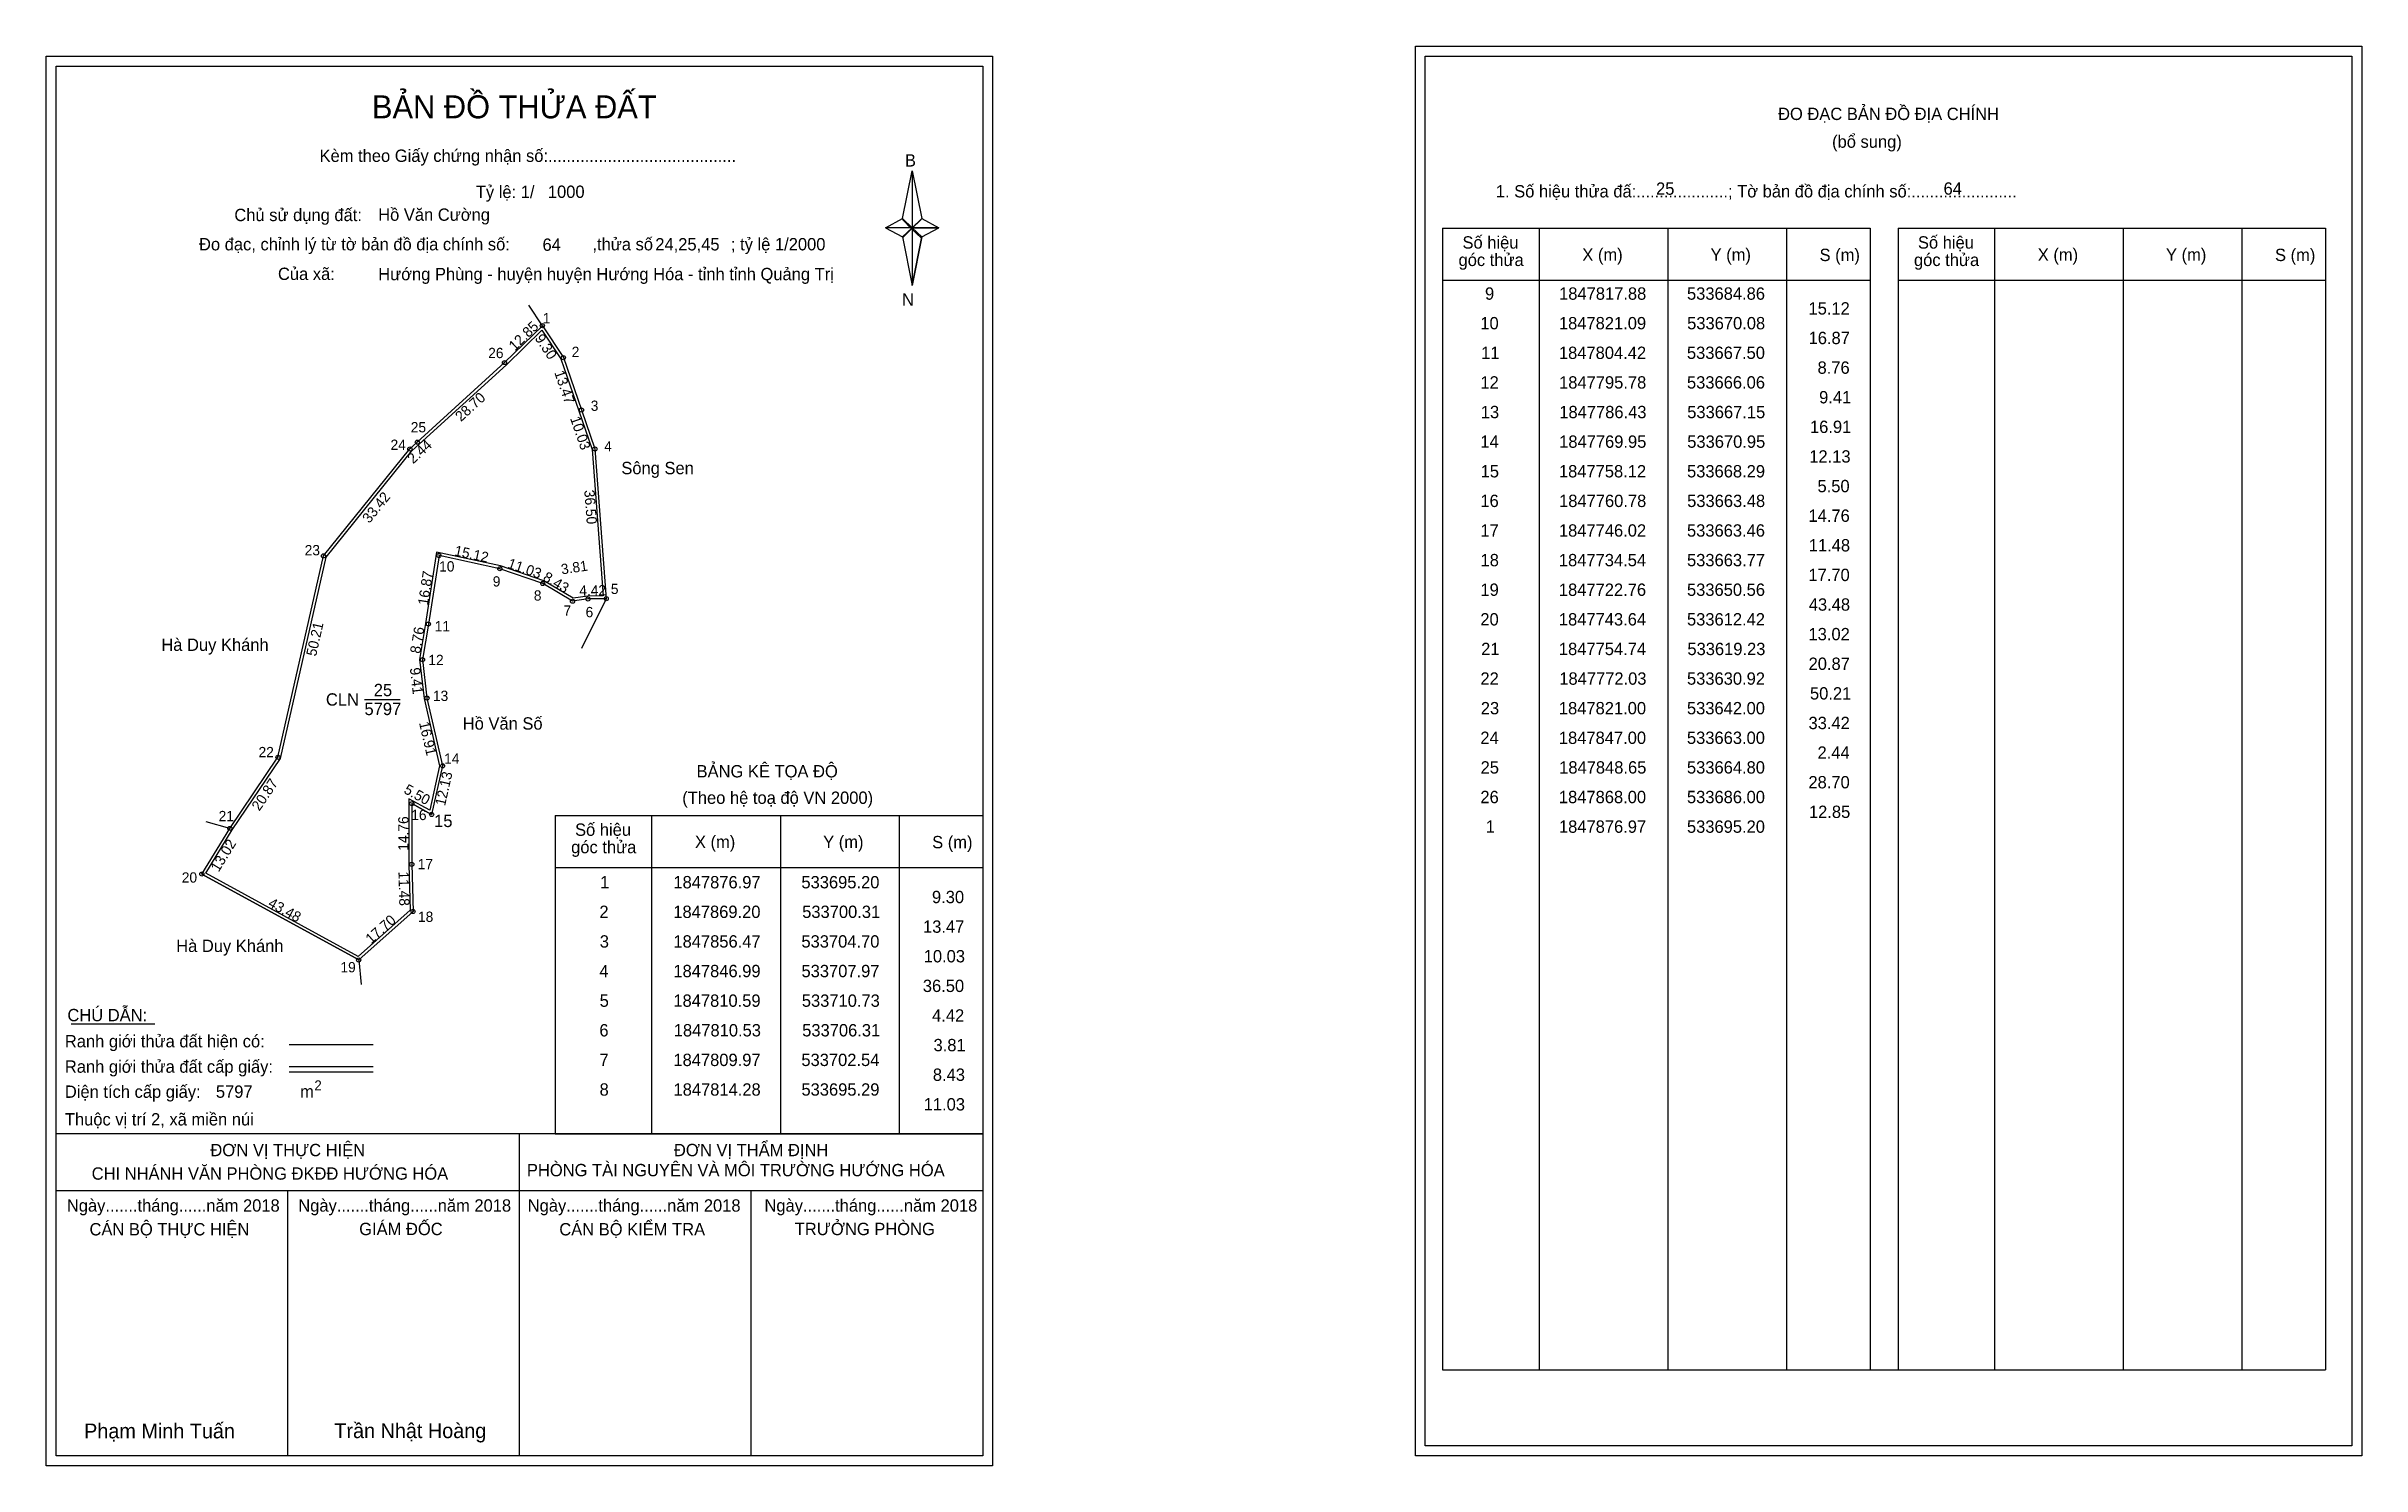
# Model space of a CAD drawing. Extents: x 533575 to 534137, y 1847600 to 1847945.
import ezdxf

# ---------------------------------------------------------------- set-up
doc = ezdxf.new("R2010")
doc.units = 0
for name, color, linetype in [('Level 1', 7, 'Continuous'), ('Level 10', 7, 'Continuous'), ('Level 11', 7, 'Continuous'), ('Level 13', 7, 'Continuous'), ('Level 27', 7, 'Continuous'), ('Level 3', 7, 'Continuous'), ('Level 36', 7, 'Continuous'), ('Level 49', 7, 'Continuous'), ('Level 5', 7, 'Continuous'), ('Level 53', 7, 'Continuous'), ('Level 55', 7, 'Continuous'), ('Level 6', 7, 'Continuous'), ('Level 63', 7, 'Continuous'), ('Level 9', 7, 'Continuous')]:
    doc.layers.add(name, color=color, linetype=linetype)

msp = doc.modelspace()

# ---------------------------------------------------------------- linework, layer by layer
at = {"layer": 'Level 1'}
for p, q in [((533577.02, 1847940.09), (533577.02, 1847940.09)), ((533909.81, 1847942.49), (533909.81, 1847942.49)), ((533782.73, 1847903.04), (533785.09, 1847914.6)), ((533785.09, 1847914.6), (533785.09, 1847900.77)), ((533785.09, 1847914.6), (533787.45, 1847903.04)), ((533778.59, 1847900.77), (533782.73, 1847903.04)), ((533782.73, 1847903.04), (533785.09, 1847900.77)), ((533784.91, 1847900.51), (533782.73, 1847902.77)), ((533785.09, 1847900.77), (533782.73, 1847898.57)), ((533784.91, 1847900.51), (533782.73, 1847898.3)), ((533782.73, 1847898.3), (533784.91, 1847900.51)), ((533787.27, 1847902.77), (533784.91, 1847900.51)), ((533784.91, 1847900.51), (533787.27, 1847902.77)), ((533787.27, 1847898.3), (533784.91, 1847900.51)), ((533787.45, 1847903.04), (533785.09, 1847900.77)), ((533785.09, 1847900.77), (533785.09, 1847886.73)), ((533785.09, 1847900.77), (533791.58, 1847900.77)), ((533785.09, 1847900.77), (533787.45, 1847898.57)), ((533787.45, 1847898.57), (533791.58, 1847900.77)), ((533914.05, 1847900.67), (534017.97, 1847900.67)), ((533937.56, 1847623.15), (533937.56, 1847900.67)), ((533968.84, 1847623.15), (533968.84, 1847900.67)), ((533997.61, 1847900.67), (533997.61, 1847623.15)), ((534017.97, 1847900.67), (534017.97, 1847623.15)), ((534024.76, 1847900.67), (534128.68, 1847900.67)), ((534048.26, 1847623.15), (534048.26, 1847900.67)), ((534079.55, 1847623.15), (534079.55, 1847900.67)), ((534108.32, 1847900.67), (534108.32, 1847623.15)), ((534128.68, 1847900.67), (534128.68, 1847623.15)), ((533782.73, 1847898.57), (533785.09, 1847886.73)), ((533787.45, 1847898.57), (533785.09, 1847886.73)), ((533914.05, 1847888.03), (534017.97, 1847888.03)), ((534024.76, 1847888.03), (534128.68, 1847888.03)), ((533698.33, 1847757.9), (533802.25, 1847757.9)), ((533721.84, 1847680.47), (533721.84, 1847757.9)), ((533753.13, 1847680.47), (533753.13, 1847757.9)), ((533781.9, 1847757.9), (533781.9, 1847680.47)), ((533698.33, 1847745.27), (533802.25, 1847745.27)), ((533580.69, 1847707.26), (533600.99, 1847707.26)), ((533633.65, 1847702.22), (533654.06, 1847702.22)), ((533633.65, 1847696.88), (533654.06, 1847696.88)), ((533633.65, 1847695.57), (533654.06, 1847695.57)), ((533705.21, 1847680.47), (533577.02, 1847680.47)), ((533802.25, 1847680.47), (533676.45, 1847680.47)), ((533689.64, 1847602.2), (533689.64, 1847680.47)), ((533698.33, 1847680.47), (533802.25, 1847680.47)), ((533802.26, 1847666.61), (533577.02, 1847666.61)), ((533633.33, 1847602.2), (533633.33, 1847666.61)), ((533745.95, 1847602.2), (533745.95, 1847666.61)), ((533914.05, 1847623.15), (534128.68, 1847623.15)), ((533802.25, 1847602.2), (533802.25, 1847602.2)), ((534135.05, 1847604.6), (534135.05, 1847604.6))]:
    msp.add_line(p, q, dxfattribs=at)
for points in [[(533782.73, 1847903.04), (533785.09, 1847914.6), (533785.09, 1847900.77)], [(533778.59, 1847900.77), (533782.73, 1847898.57), (533785.09, 1847900.77)], [(533785.09, 1847900.77), (533787.45, 1847903.04), (533791.58, 1847900.77)], [(533785.09, 1847900.77), (533785.09, 1847886.73), (533787.45, 1847898.57)]]:
    msp.add_lwpolyline(points, close=True, dxfattribs=at)
at = {"layer": 'Level 10'}
for p, q in [((533695.2, 1847876.97), (533686, 1847868)), ((533684.86, 1847817.88), (533670.08, 1847821.09)), ((533695.29, 1847814.28), (533684.86, 1847817.88)), ((533663.48, 1847760.78), (533668.29, 1847758.12)), ((533612.42, 1847743.64), (533650.56, 1847722.76))]:
    msp.add_line(p, q, dxfattribs=at)
for points in [[(533619.23, 1847754.74), (533630.92, 1847772.03), (533642, 1847821), (533663, 1847847), (533664.8, 1847848.65), (533686, 1847868), (533695.2, 1847876.97), (533700.31, 1847869.2), (533704.7, 1847856.47), (533707.97, 1847846.99), (533710.73, 1847810.59), (533706.31, 1847810.53), (533702.54, 1847809.97), (533695.29, 1847814.28), (533684.86, 1847817.88), (533670.08, 1847821.09), (533667.5, 1847804.42), (533666.06, 1847795.78), (533667.15, 1847786.43), (533670.95, 1847769.95), (533668.29, 1847758.12), (533663.48, 1847760.78), (533663.46, 1847746.02), (533663.77, 1847734.54), (533650.56, 1847722.76), (533612.42, 1847743.64)], [(533619.82, 1847754.36), (533631.57, 1847771.75), (533642.65, 1847820.69), (533663.51, 1847846.52), (533665.27, 1847848.13), (533686.48, 1847867.49), (533695.08, 1847875.88), (533699.68, 1847868.89), (533704.04, 1847856.24), (533707.28, 1847846.85), (533709.98, 1847811.28), (533706.25, 1847811.23), (533702.68, 1847810.7), (533695.59, 1847814.92), (533685.05, 1847818.56), (533669.5, 1847821.93), (533666.81, 1847804.53), (533665.35, 1847795.8), (533666.46, 1847786.31), (533670.23, 1847769.95), (533667.81, 1847759.18), (533662.78, 1847761.97), (533662.76, 1847746.01), (533663.06, 1847734.85), (533650.46, 1847723.61), (533613.4, 1847743.9)]]:
    msp.add_lwpolyline(points, close=True, dxfattribs=at)
at = {"layer": 'Level 11'}
for centre in [(533695.2, 1847876.97), (533686, 1847868), (533700.31, 1847869.2), (533704.7, 1847856.47), (533663, 1847847), (533664.8, 1847848.65), (533707.97, 1847846.99), (533642, 1847821), (533670.08, 1847821.09), (533684.86, 1847817.88), (533695.29, 1847814.28), (533702.54, 1847809.97), (533706.31, 1847810.53), (533710.73, 1847810.59), (533667.5, 1847804.42), (533666.06, 1847795.78), (533667.15, 1847786.43), (533630.92, 1847772.03), (533670.95, 1847769.95), (533663.48, 1847760.78), (533619.23, 1847754.74), (533619.23, 1847754.74), (533668.29, 1847758.12), (533612.42, 1847743.64), (533663.46, 1847746.02), (533663.77, 1847734.54), (533650.56, 1847722.76)]:
    msp.add_circle(centre, 0.5, dxfattribs=at)
at = {"layer": 'Level 27'}
for p, q in [((533695.2, 1847876.97), (533691.91, 1847881.99)), ((533710.73, 1847810.59), (533708.07, 1847805.21)), ((533619.23, 1847754.74), (533613.46, 1847756.38)), ((533650.56, 1847722.76), (533651.13, 1847716.79))]:
    msp.add_line(p, q, dxfattribs=at)
at = {"layer": 'Level 3'}
for p, q in [((533914.05, 1847900.67), (533914.05, 1847623.15)), ((534024.76, 1847900.67), (534024.76, 1847623.15)), ((533698.33, 1847757.9), (533698.33, 1847680.47))]:
    msp.add_line(p, q, dxfattribs=at)
at = {"layer": 'Level 5'}
msp.add_line((533710.73, 1847810.59), (533704.75, 1847798.51), dxfattribs=at)
at = {"layer": 'Level 63'}
for points in [[(533574.62, 1847942.49), (533804.66, 1847942.49), (533804.66, 1847599.8), (533574.62, 1847599.8)], [(533577.02, 1847940.09), (533802.26, 1847940.09), (533802.26, 1847602.2), (533577.02, 1847602.2)], [(533907.41, 1847944.89), (534137.45, 1847944.89), (534137.45, 1847602.2), (533907.41, 1847602.2)], [(533909.81, 1847942.49), (534135.05, 1847942.49), (534135.05, 1847604.6), (533909.81, 1847604.6)]]:
    msp.add_lwpolyline(points, close=True, dxfattribs=at)
at = {"layer": 'Level 9'}
msp.add_line((533651.98, 1847786.09), (533660.6, 1847786.09), dxfattribs=at)

# ---------------------------------------------------------------- texts
at = {"layer": 'Level 1'}
for s, height, p in [('BẢN ĐỒ THỬA ĐẤT', 5.5988, (533653.78, 1847927.38)), ('ĐO ĐẠC BẢN ĐỒ ĐỊA CHÍNH', 3, (533995.58, 1847926.97)), ('(bổ sung)', 3, (534008.71, 1847920.22)), ('Kèm theo Giấy chứng nhận số:.........................................', 3, (533641.04, 1847916.79)), ('B', 3, (533783.34, 1847915.66)), ('1. Số hiệu thửa đấ:....................; Tờ bản đồ địa chính số:.......................', 3, (533926.98, 1847908.15)), ('Chủ sử dụng đất:', 3, (533620.33, 1847902.39)), ('Đo đạc, chỉnh lý từ tờ bản đồ địa chính số:                  ,thửa số                 ; tỷ lệ 1/2000', 3, (533611.74, 1847895.28)), ('góc thửa', 3, (533917.91, 1847891.47)), ('Số hiệu', 3, (533918.87, 1847895.71)), ('X (m)', 3, (533948, 1847892.74)), ('Y (m)', 3, (533979.18, 1847892.74)), ('S (m)', 3, (534005.67, 1847892.68)), ('góc thửa', 3, (534028.62, 1847891.47)), ('Số hiệu', 3, (534029.58, 1847895.71)), ('X (m)', 3, (534058.71, 1847892.74)), ('Y (m)', 3, (534089.88, 1847892.74)), ('S (m)', 3, (534116.38, 1847892.68)), ('Của xã:', 3, (533630.93, 1847888.08)), ('N', 3, (533782.62, 1847881.85)), ('BẢNG KÊ TỌA ĐỘ', 3, (533732.69, 1847767.14)), ('(Theo hệ toạ độ VN 2000)', 3, (533729.21, 1847760.71)), ('Số hiệu', 3, (533703.15, 1847752.94)), ('góc thửa', 3, (533702.2, 1847748.71)), ('X (m)', 3, (533732.29, 1847749.97)), ('Y (m)', 3, (533763.46, 1847749.97)), ('S (m)', 3, (533789.96, 1847749.91)), ('CHÚ DẪN:', 3, (533579.75, 1847707.86)), ('Ranh giới thửa đất hiện có:', 3, (533579.13, 1847701.51)), ('Ranh giới thửa đất cấp giấy:', 3, (533579.13, 1847695.34)), ('Diện tích cấp giấy:', 3, (533579.13, 1847689.24)), ('2', 2.4, (533639.79, 1847691.08)), ('m', 3, (533636.31, 1847689.27)), ('Thuộc vị trí 2, xã miền núi', 3, (533579.13, 1847682.52)), ('ĐƠN VỊ THỰC HIỆN', 3, (533614.5, 1847675.05)), ('ĐƠN VỊ THẨM ĐỊNH', 3, (533727.18, 1847675.05)), ('CHI NHÁNH VĂN PHÒNG ĐKĐĐ HƯỚNG HÓA', 3, (533585.65, 1847669.34)), ('PHÒNG TÀI NGUYÊN VÀ MÔI TRƯỜNG HƯỚNG HÓA', 3, (533691.45, 1847670.17)), ('Ngày.......tháng......năm 2018', 3, (533579.62, 1847661.57)), ('Ngày.......tháng......năm 2018', 3, (533635.87, 1847661.57)), ('Ngày.......tháng......năm 2018', 3, (533691.64, 1847661.57)), ('Ngày.......tháng......năm 2018', 3, (533749.19, 1847661.57)), ('CÁN BỘ THỰC HIỆN', 3, (533585.12, 1847655.79)), ('GIÁM ĐỐC', 3, (533650.68, 1847655.86)), ('CÁN BỘ KIỂM TRA', 3, (533699.32, 1847655.79)), ('TRƯỞNG PHÒNG', 3, (533756.55, 1847655.86)), ('Phạm Minh Tuấn', 3.6, (533583.81, 1847606.45)), ('Trần Nhật Hoàng', 3.6, (533644.64, 1847606.51))]:
    msp.add_text(s, height=height, dxfattribs=at).set_placement(p)
at = {"layer": 'Level 11'}
msp.add_text('Tỷ lệ: 1/', height=3, dxfattribs=at).set_placement((533679.03, 1847908.01))
at = {"layer": 'Level 13'}
for s, p in [('CLN', (533642.59, 1847784.59)), ('25', (533654.22, 1847786.89)), ('5797', (533651.96, 1847782.29))]:
    msp.add_text(s, height=3, dxfattribs=at).set_placement(p)
at = {"layer": 'Level 36'}
for s, p in [('Sông Sen', (533714.4, 1847840.86)), ('Hà Duy Khánh', (533602.58, 1847797.9)), ('Hồ Văn Số', (533675.85, 1847778.76)), ('Hà Duy Khánh', (533606.19, 1847724.7))]:
    msp.add_text(s, height=3, dxfattribs=at).set_placement(p)
at = {"layer": 'Level 49'}
for s, rotation, p in [('12.85', 44.2748, (533688.5, 1847870.69)), ('9.30', 303.3312, (533693.26, 1847873.92)), ('28.70', 42.3878, (533675.42, 1847853.51)), ('13.47', 289.027, (533698.06, 1847865.61)), ('10.03', 289.0312, (533701.91, 1847854.44)), ('2.44', 42.5104, (533663.79, 1847843.25)), ('33.42', 51.0725, (533653.14, 1847828.76)), ('36.50', 274.3361, (533705.38, 1847836.96)), ('15.12', 347.7465, (533673.65, 1847821.13)), ('16.87', 81.2022, (533667.38, 1847808.85)), ('11.03', 340.9575, (533686.55, 1847818.14)), ('8.43', 329.2692, (533695.12, 1847815.16)), ('3.81', 8.449, (533699.93, 1847816.48)), ('4.42', 0.7777, (533704.19, 1847811.32)), ('50.21', 77.2509, (533640.18, 1847796.44)), ('8.76', 80.5377, (533665.47, 1847797.11)), ('9.41', 276.6494, (533662.98, 1847793.71)), ('16.91', 282.9845, (533665.21, 1847780.41)), ('20.87', 55.9368, (533626.41, 1847758.82)), ('5.50', 331.0568, (533661.32, 1847763.47)), ('12.13', 77.3277, (533671.54, 1847760.07)), ('14.76', 89.9224, (533662.66, 1847749.32)), ('13.02', 58.4703, (533616.51, 1847743.99)), ('11.48', 271.5468, (533660.21, 1847744.24)), ('43.48', 331.3012, (533628.32, 1847735.85)), ('17.70', 41.7249, (533653.58, 1847726.53))]:
    msp.add_text(s, height=2.5, rotation=rotation, dxfattribs=at).set_placement(p)
at = {"layer": 'Level 53'}
for s, p in [('9', (533924.34, 1847883.28)), ('1847817.88', (533942.35, 1847883.28)), ('533684.86', (533973.44, 1847883.28)), ('10', (533923.21, 1847876.08)), ('1847821.09', (533942.31, 1847876.08)), ('533670.08', (533973.48, 1847876.08)), ('15.12', (534002.98, 1847879.68)), ('11', (533923.41, 1847868.88)), ('1847804.42', (533942.31, 1847868.88)), ('533667.50', (533973.43, 1847868.88)), ('16.87', (534003, 1847872.48)), ('8.76', (534005.18, 1847865.28)), ('12', (533923.23, 1847861.68)), ('1847795.78', (533942.35, 1847861.68)), ('533666.06', (533973.44, 1847861.68)), ('9.41', (534005.56, 1847858.08)), ('13', (533923.32, 1847854.48)), ('1847786.43', (533942.4, 1847854.48)), ('533667.15', (533973.5, 1847854.48)), ('14', (533923.21, 1847847.28)), ('1847769.95', (533942.37, 1847847.28)), ('533670.95', (533973.5, 1847847.28)), ('16.91', (534003.34, 1847850.88)), ('12.13', (534003.17, 1847843.68)), ('15', (533923.28, 1847840.08)), ('1847758.12', (533942.31, 1847840.08)), ('533668.29', (533973.45, 1847840.08)), ('5.50', (534005.17, 1847836.48)), ('16', (533923.22, 1847832.88)), ('1847760.78', (533942.35, 1847832.88)), ('533663.48', (533973.48, 1847832.88)), ('17', (533923.23, 1847825.68)), ('1847746.02', (533942.31, 1847825.68)), ('533663.46', (533973.44, 1847825.68)), ('14.76', (534002.97, 1847829.28)), ('18', (533923.26, 1847818.48)), ('1847734.54', (533942.3, 1847818.48)), ('533663.77', (533973.45, 1847818.48)), ('11.48', (534003.05, 1847822.08)), ('17.70', (534002.96, 1847814.88)), ('19', (533923.23, 1847811.28)), ('1847722.76', (533942.3, 1847811.28)), ('533650.56', (533973.44, 1847811.28)), ('43.48', (534003.05, 1847807.68)), ('20', (533923.21, 1847804.08)), ('1847743.64', (533942.3, 1847804.08)), ('533612.42', (533973.44, 1847804.08)), ('21', (533923.41, 1847796.88)), ('1847754.74', (533942.3, 1847796.88)), ('533619.23', (533973.54, 1847796.88)), ('13.02', (534002.98, 1847800.48)), ('20.87', (534003, 1847793.28)), ('22', (533923.23, 1847789.68)), ('1847772.03', (533942.4, 1847789.68)), ('533630.92', (533973.44, 1847789.68)), ('50.21', (534003.34, 1847786.08)), ('23', (533923.32, 1847782.48)), ('1847821.00', (533942.3, 1847782.48)), ('533642.00', (533973.43, 1847782.48)), ('33.42', (534002.98, 1847778.88)), ('24', (533923.21, 1847775.28)), ('1847847.00', (533942.3, 1847775.28)), ('533663.00', (533973.43, 1847775.28)), ('25', (533923.28, 1847768.08)), ('1847848.65', (533942.37, 1847768.08)), ('533664.80', (533973.43, 1847768.08)), ('2.44', (534005.17, 1847771.68)), ('28.70', (534002.96, 1847764.48)), ('26', (533923.22, 1847760.88)), ('1847868.00', (533942.3, 1847760.88)), ('533686.00', (533973.43, 1847760.88)), ('12.85', (534003.09, 1847757.28)), ('1', (533924.51, 1847753.68)), ('1847876.97', (533942.32, 1847753.68)), ('533695.20', (533973.43, 1847753.68)), ('1', (533709.25, 1847740.17)), ('1847876.97', (533727.06, 1847740.17)), ('533695.20', (533758.17, 1847740.17)), ('9.30', (533789.91, 1847736.57)), ('2', (533709.07, 1847732.97)), ('1847869.20', (533727.03, 1847732.97)), ('533700.31', (533758.36, 1847732.97)), ('13.47', (533787.73, 1847729.37)), ('3', (533709.16, 1847725.77)), ('1847856.47', (533727.06, 1847725.77)), ('533704.70', (533758.17, 1847725.77)), ('4', (533709.06, 1847718.57)), ('1847846.99', (533727.05, 1847718.57)), ('533707.97', (533758.19, 1847718.57)), ('10.03', (533787.9, 1847722.17)), ('5', (533709.13, 1847711.37)), ('1847810.59', (533727.05, 1847711.37)), ('533710.73', (533758.27, 1847711.37)), ('36.50', (533787.69, 1847714.97)), ('4.42', (533789.94, 1847707.77)), ('6', (533709.06, 1847704.17)), ('1847810.53', (533727.14, 1847704.17)), ('533706.31', (533758.36, 1847704.17)), ('3.81', (533790.29, 1847700.57)), ('7', (533709.08, 1847696.97)), ('1847809.97', (533727.06, 1847696.97)), ('533702.54', (533758.16, 1847696.97)), ('8', (533709.11, 1847689.77)), ('1847814.28', (533727.08, 1847689.77)), ('533695.29', (533758.18, 1847689.77)), ('8.43', (533790.12, 1847693.37)), ('11.03', (533787.9, 1847686.17))]:
    msp.add_text(s, height=3, dxfattribs=at).set_placement(p)
at = {"layer": 'Level 55'}
for s, height, p in [('1', 0.4, (533695.09, 1847876.97)), ('0', 0.11, (533695.16, 1847876.86)), ('0', 0.11, (533695.16, 1847876.86)), ('26', 0.4, (533685.72, 1847868)), ('0', 0.11, (533685.96, 1847867.89)), ('2', 0.4, (533700.17, 1847869.2)), ('0', 0.11, (533700.27, 1847869.09)), ('3', 0.4, (533704.58, 1847856.47)), ('0', 0.11, (533704.66, 1847856.36)), ('24', 0.4, (533662.71, 1847847)), ('0', 0.11, (533662.96, 1847846.89)), ('25', 0.4, (533664.52, 1847848.65)), ('0', 0.11, (533664.76, 1847848.54)), ('4', 0.4, (533707.83, 1847846.99)), ('0', 0.11, (533707.93, 1847846.88)), ('23', 0.4, (533641.73, 1847821)), ('10', 0.4, (533669.8, 1847821.09)), ('0', 0.11, (533641.96, 1847820.89)), ('0', 0.11, (533670.04, 1847820.98)), ('0', 0.11, (533670.04, 1847820.98)), ('9', 0.4, (533684.72, 1847817.88)), ('0', 0.11, (533684.82, 1847817.77)), ('0', 0.11, (533684.82, 1847817.77)), ('8', 0.4, (533695.16, 1847814.28)), ('0', 0.11, (533695.25, 1847814.17)), ('0', 0.11, (533695.25, 1847814.17)), ('7', 0.4, (533702.41, 1847809.97)), ('0', 0.11, (533702.5, 1847809.86)), ('0', 0.11, (533702.5, 1847809.86)), ('6', 0.4, (533706.17, 1847810.53)), ('0', 0.11, (533706.27, 1847810.42)), ('0', 0.11, (533706.27, 1847810.42)), ('5', 0.4, (533710.6, 1847810.59)), ('0', 0.11, (533710.69, 1847810.48)), ('0', 0.11, (533710.69, 1847810.48)), ('0', 0.11, (533710.69, 1847810.48)), ('11', 0.4, (533667.24, 1847804.42)), ('0', 0.11, (533667.46, 1847804.31)), ('0', 0.11, (533667.46, 1847804.31)), ('12', 0.4, (533665.78, 1847795.78)), ('0', 0.11, (533666.02, 1847795.67)), ('0', 0.11, (533666.02, 1847795.67)), ('13', 0.4, (533666.88, 1847786.43)), ('0', 0.11, (533667.11, 1847786.32)), ('0', 0.11, (533667.11, 1847786.32)), ('22', 0.4, (533630.64, 1847772.03)), ('0', 0.11, (533630.88, 1847771.92)), ('14', 0.4, (533670.66, 1847769.95)), ('0', 0.11, (533670.91, 1847769.84)), ('0', 0.11, (533670.91, 1847769.84)), ('16', 0.4, (533663.2, 1847760.78)), ('0', 0.11, (533663.44, 1847760.67)), ('0', 0.11, (533663.44, 1847760.67)), ('21', 0.4, (533618.97, 1847754.74)), ('0', 0.11, (533619.19, 1847754.63)), ('0', 0.11, (533619.19, 1847754.63)), ('0', 0.11, (533619.19, 1847754.63)), ('15', 0.4, (533668.01, 1847758.12)), ('0', 0.11, (533668.25, 1847758.01)), ('0', 0.11, (533668.25, 1847758.01)), ('20', 0.4, (533612.14, 1847743.64)), ('0', 0.11, (533612.38, 1847743.53)), ('0', 0.11, (533612.38, 1847743.53)), ('17', 0.4, (533663.18, 1847746.02)), ('0', 0.11, (533663.42, 1847745.91)), ('0', 0.11, (533663.42, 1847745.91)), ('18', 0.4, (533663.49, 1847734.54)), ('0', 0.11, (533663.73, 1847734.43)), ('0', 0.11, (533663.73, 1847734.43)), ('19', 0.4, (533650.28, 1847722.76)), ('0', 0.11, (533650.52, 1847722.65)), ('0', 0.11, (533650.52, 1847722.65)), ('0', 0.11, (533650.52, 1847722.65)), ('0', 0.11, (533650.52, 1847722.65))]:
    msp.add_text(s, height=height, dxfattribs=at).set_placement(p)
at = {"layer": 'Level 6'}
for s, p in [('25', (533965.92, 1847908.8)), ('64', (534035.81, 1847908.82)), ('Hồ Văn Cường', (533655.29, 1847902.47)), ('1000', (533696.54, 1847908.03)), ('64', (533695.24, 1847895.17)), ('24,25,45', (533722.65, 1847895.26)), ('Hướng Phùng - huyện huyện Hướng Hóa - tỉnh tỉnh Quảng Trị', (533655.3, 1847888.02)), ('5797', (533615.84, 1847689.25))]:
    msp.add_text(s, height=3, dxfattribs=at).set_placement(p)
at = {"layer": 'Level 9'}
for s, height, p in [('1', 2.5, (533695.29, 1847877.55)), ('2', 2.5, (533702.34, 1847869.36)), ('26', 2.5, (533682.03, 1847869.08)), ('3', 2.5, (533706.96, 1847856.26)), ('24', 2.5, (533658.3, 1847846.77)), ('25', 2.5, (533663.21, 1847851.03)), ('4', 2.5, (533710.24, 1847846.39)), ('23', 2.5, (533637.43, 1847821.14)), ('10', 2.5, (533670.11, 1847817.2)), ('9', 2.5, (533683.15, 1847813.55)), ('8', 2.5, (533693.13, 1847810.13)), ('5', 2.5, (533711.85, 1847811.73)), ('11', 2.5, (533669.04, 1847802.66)), ('7', 2.5, (533700.34, 1847806.45)), ('6', 2.5, (533705.71, 1847806.09)), ('12', 2.5, (533667.49, 1847794.45)), ('13', 2.5, (533668.61, 1847785.73)), ('22', 2.5, (533626.21, 1847772.05)), ('14', 2.5, (533671.32, 1847770.46)), ('16', 2.5, (533663.33, 1847756.77)), ('21', 2.5, (533616.51, 1847756.5)), ('15', 3, (533668.89, 1847755.07)), ('20', 2.5, (533607.55, 1847741.57)), ('17', 2.5, (533664.9, 1847744.81)), ('18', 2.5, (533664.97, 1847732.02)), ('19', 2.5, (533646.12, 1847719.75))]:
    msp.add_text(s, height=height, dxfattribs=at).set_placement(p)

doc.saveas('drawing.dxf')
